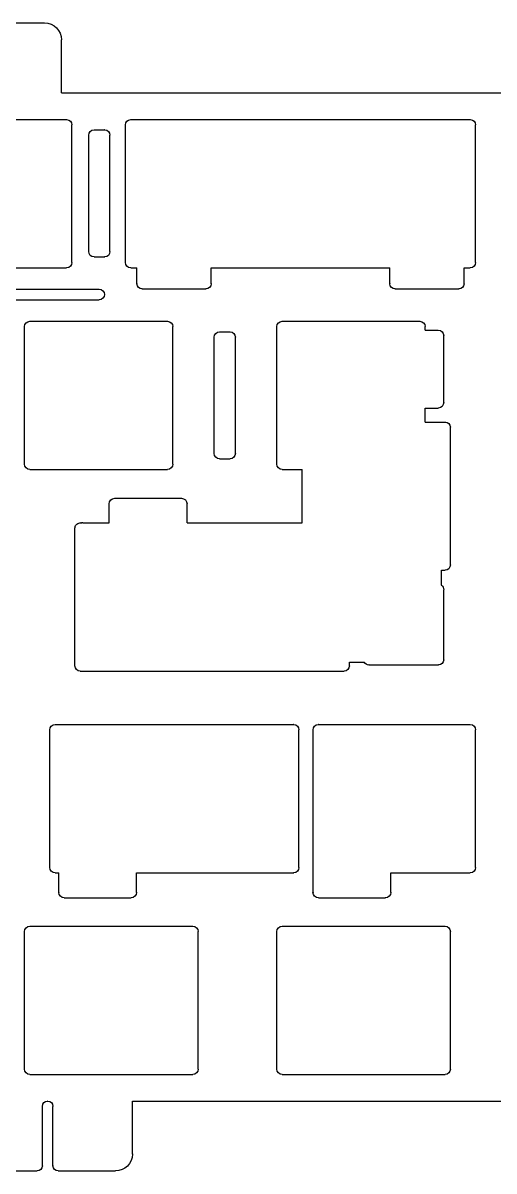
# Model space of a CAD drawing. Header units: millimetres. Extents: x 16 to 363, y 26 to 135.
# Drawn here: x 256.1 to 300.6, y 26.3 to 134.7 of the extents above; entities that cross this region are included whole.
import ezdxf

# ---------------------------------------------------------------- set-up
doc = ezdxf.new("R2010")
doc.units = ezdxf.units.MM
doc.layers.add('Mechanical1', color=6, linetype='Continuous', true_color=0xff00ff)

msp = doc.modelspace()

# ---------------------------------------------------------------- linework, layer by layer
at = {"layer": 'Mechanical1'}
for points in [[(252.74, 134.74), (258.14, 134.74)], [(259.74, 128.14), (259.74, 133.14)], [(259.74, 128.14), (317.73, 128.14)], [(247.22, 125.61), (260.22, 125.61)], [(260.72, 112.11), (260.72, 125.11)], [(265.77, 112.11), (265.77, 125.11)], [(266.27, 125.61), (279.27, 125.61)], [(279.27, 125.61), (285.32, 125.61)], [(285.32, 125.61), (298.32, 125.61)], [(298.82, 112.11), (298.82, 125.11)], [(262.31, 113.14), (262.31, 124.14)], [(262.81, 124.64), (263.81, 124.64)], [(264.31, 113.14), (264.31, 124.14)], [(262.81, 112.64), (263.81, 112.64)], [(247.22, 111.61), (260.22, 111.61)], [(266.27, 111.61), (266.86, 111.61)], [(266.86, 110.11), (266.86, 111.61)], [(273.86, 111.61), (279.27, 111.61)], [(273.86, 110.11), (273.86, 111.61)], [(279.27, 111.61), (285.32, 111.61)], [(285.32, 111.61), (290.73, 111.61)], [(290.73, 110.11), (290.73, 111.61)], [(297.73, 111.61), (298.32, 111.61)], [(297.73, 110.11), (297.73, 111.61)], [(35.14, 109.59), (263.29, 109.59)], [(267.36, 109.61), (273.36, 109.61)], [(291.23, 109.61), (297.23, 109.61)], [(35.14, 108.59), (263.29, 108.59)], [(256.74, 106.56), (269.74, 106.56)], [(280.56, 106.56), (293.56, 106.56)], [(256.24, 93.06), (256.24, 106.06)], [(270.24, 93.06), (270.24, 106.06)], [(274.65, 105.56), (275.65, 105.56)], [(280.06, 93.06), (280.06, 106.06)], [(294.06, 105.71), (294.06, 106.06)], [(294.06, 105.71), (295.29, 105.71)], [(274.15, 94.06), (274.15, 105.06)], [(276.15, 94.06), (276.15, 105.06)], [(295.81, 98.89), (295.81, 105.19)], [(294.06, 98.36), (295.29, 98.36)], [(294.06, 97.04), (294.06, 98.36)], [(294.06, 97.04), (295.94, 97.04)], [(296.44, 83.54), (296.44, 96.54)], [(274.65, 93.56), (275.65, 93.56)], [(256.74, 92.56), (269.74, 92.56)], [(280.56, 92.56), (282.44, 92.56)], [(282.44, 87.51), (282.44, 92.56)], [(264.24, 87.51), (264.24, 89.31)], [(264.76, 89.84), (271.06, 89.84)], [(271.59, 87.51), (271.59, 89.31)], [(261.01, 74.01), (261.01, 87.01)], [(261.58, 87.51), (261.62, 87.51)], [(261.62, 87.51), (261.65, 87.51)], [(261.75, 87.51), (261.8, 87.51)], [(261.8, 87.51), (261.84, 87.51)], [(261.84, 87.51), (261.89, 87.51)], [(261.89, 87.51), (261.99, 87.51)], [(261.99, 87.51), (262.04, 87.51)], [(262.04, 87.51), (262.08, 87.51)], [(262.08, 87.51), (262.13, 87.51)], [(262.13, 87.51), (262.23, 87.51)], [(262.23, 87.51), (262.28, 87.51)], [(262.28, 87.51), (262.33, 87.51)], [(262.33, 87.51), (262.38, 87.51)], [(262.38, 87.51), (262.47, 87.51)], [(262.47, 87.51), (262.51, 87.51)], [(262.51, 87.51), (262.55, 87.51)], [(262.55, 87.51), (262.6, 87.51)], [(262.6, 87.51), (262.69, 87.51)], [(262.69, 87.51), (262.74, 87.51)], [(262.74, 87.51), (262.78, 87.51)], [(262.78, 87.51), (262.83, 87.51)], [(262.83, 87.51), (263.03, 87.51)], [(263.03, 87.51), (263.12, 87.51)], [(263.12, 87.51), (263.22, 87.51)], [(263.22, 87.51), (263.32, 87.51)], [(263.32, 87.51), (263.49, 87.51)], [(263.49, 87.51), (263.58, 87.51)], [(263.58, 87.51), (263.67, 87.51)], [(263.67, 87.51), (263.76, 87.51)], [(263.76, 87.51), (263.95, 87.51)], [(263.95, 87.51), (264.05, 87.51)], [(264.05, 87.51), (264.14, 87.51)], [(264.14, 87.51), (264.24, 87.51)], [(271.59, 87.51), (276.5, 87.51)], [(276.5, 87.51), (278.67, 87.51)], [(278.67, 87.51), (280.65, 87.51)], [(280.65, 87.51), (282.44, 87.51)], [(295.59, 83.04), (295.94, 83.04)], [(295.59, 81.62), (295.59, 83.04)], [(295.81, 74.59), (295.81, 81.19)], [(286.91, 74.36), (288.3, 74.36)], [(286.91, 74.01), (286.91, 74.36)], [(288.76, 74.09), (295.31, 74.09)], [(261.51, 73.51), (274.33, 73.51)], [(274.33, 73.51), (279.31, 73.51)], [(279.31, 73.51), (286.41, 73.51)], [(259.13, 68.46), (281.65, 68.46)], [(283.98, 68.46), (298.32, 68.46)], [(258.63, 54.96), (258.63, 67.96)], [(282.15, 54.96), (282.15, 67.96)], [(283.48, 52.61), (283.48, 67.96)], [(298.82, 54.96), (298.82, 67.96)], [(259.13, 54.46), (259.48, 54.46)], [(259.48, 52.61), (259.48, 54.46)], [(266.83, 52.61), (266.83, 54.46)], [(266.83, 54.46), (281.65, 54.46)], [(290.83, 52.61), (290.83, 54.46)], [(290.83, 54.46), (298.32, 54.46)], [(260, 52.09), (266.3, 52.09)], [(284, 52.09), (290.3, 52.09)], [(256.25, 35.91), (256.25, 48.91)], [(256.75, 49.41), (272.13, 49.41)], [(272.63, 35.91), (272.63, 48.91)], [(280.06, 35.91), (280.06, 48.91)], [(280.56, 49.41), (295.94, 49.41)], [(296.44, 35.91), (296.44, 48.91)], [(256.75, 35.41), (272.13, 35.41)], [(280.56, 35.41), (295.94, 35.41)], [(266.43, 27.89), (266.43, 32.89)], [(266.43, 32.89), (308.52, 32.89)], [(257.93, 26.79), (257.93, 32.39)], [(258.93, 26.79), (258.93, 32.39)], [(247.68, 26.29), (257.43, 26.29)], [(259.43, 26.29), (264.83, 26.29)]]:
    msp.add_lwpolyline(points, dxfattribs=at)
for centre, radius, start, end in [((258.14, 134.74), 0.00317, 180, 0), ((258.14, 134.74), 0.00317, 0, 180), ((259.74, 133.14), 0.00317, 180, 0), ((259.74, 133.14), 0.00317, 0, 180), ((260.22, 125.61), 0.00317, 180, 0), ((260.22, 125.61), 0.00317, 0, 180), ((260.72, 125.11), 0.00318, 180, 0), ((260.72, 125.11), 0.00318, 0, 180), ((265.77, 125.11), 0.00317, 180, 0), ((265.77, 125.11), 0.00317, 0, 180), ((266.27, 125.61), 0.00317, 180, 0), ((266.27, 125.61), 0.00317, 0, 180), ((298.32, 125.61), 0.00317, 180, 0), ((298.32, 125.61), 0.00317, 0, 180), ((298.82, 125.11), 0.00317, 180, 0), ((298.82, 125.11), 0.00317, 0, 180), ((262.31, 124.14), 0.00317, 180, 0), ((262.31, 124.14), 0.00317, 0, 180), ((262.81, 124.64), 0.00317, 180, 0), ((262.81, 124.64), 0.00317, 0, 180), ((263.81, 124.64), 0.00318, 180, 0), ((263.81, 124.64), 0.00318, 0, 180), ((264.31, 124.14), 0.00317, 180, 0), ((264.31, 124.14), 0.00317, 0, 180), ((262.31, 113.14), 0.00317, 180, 0), ((262.31, 113.14), 0.00317, 0, 180), ((264.31, 113.14), 0.00317, 180, 0), ((264.31, 113.14), 0.00317, 0, 180), ((260.72, 112.11), 0.00318, 180, 0), ((260.72, 112.11), 0.00318, 0, 180), ((262.81, 112.64), 0.00317, 180, 0), ((262.81, 112.64), 0.00317, 0, 180), ((263.81, 112.64), 0.00318, 180, 0), ((263.81, 112.64), 0.00318, 0, 180), ((265.77, 112.11), 0.00317, 180, 0), ((265.77, 112.11), 0.00317, 0, 180), ((298.82, 112.11), 0.00317, 180, 0), ((298.82, 112.11), 0.00317, 0, 180), ((260.22, 111.61), 0.00317, 180, 0), ((260.22, 111.61), 0.00317, 0, 180), ((266.27, 111.61), 0.00317, 180, 0), ((266.27, 111.61), 0.00317, 0, 180), ((298.32, 111.61), 0.00317, 180, 0), ((298.32, 111.61), 0.00317, 0, 180), ((263.29, 109.59), 0.00317, 180, 0), ((263.29, 109.59), 0.00317, 0, 180), ((266.86, 110.11), 0.00318, 180, 0), ((266.86, 110.11), 0.00318, 0, 180), ((267.36, 109.61), 0.00317, 180, 0), ((267.36, 109.61), 0.00317, 0, 180), ((273.36, 109.61), 0.00317, 180, 0), ((273.36, 109.61), 0.00317, 0, 180), ((273.86, 110.11), 0.00317, 180, 0), ((273.86, 110.11), 0.00317, 0, 180), ((290.73, 110.11), 0.00317, 180, 0), ((290.73, 110.11), 0.00317, 0, 180), ((291.23, 109.61), 0.00317, 180, 0), ((291.23, 109.61), 0.00317, 0, 180), ((297.23, 109.61), 0.00317, 180, 0), ((297.23, 109.61), 0.00317, 0, 180), ((297.73, 110.11), 0.00318, 180, 0), ((297.73, 110.11), 0.00318, 0, 180), ((263.29, 108.59), 0.00317, 180, 0), ((263.29, 108.59), 0.00317, 0, 180), ((263.79, 109.09), 0.00318, 180, 0), ((263.79, 109.09), 0.00318, 0, 180), ((263.79, 109.09), 0.00318, 180, 0), ((263.79, 109.09), 0.00318, 0, 180), ((256.74, 106.56), 0.00317, 180, 0), ((256.74, 106.56), 0.00317, 0, 180), ((269.74, 106.56), 0.00317, 180, 0), ((269.74, 106.56), 0.00317, 0, 180), ((280.56, 106.56), 0.00317, 180, 0), ((280.56, 106.56), 0.00317, 0, 180), ((293.56, 106.56), 0.00318, 180, 0), ((293.56, 106.56), 0.00318, 0, 180), ((256.24, 106.06), 0.00318, 180, 0), ((256.24, 106.06), 0.00318, 0, 180), ((270.24, 106.06), 0.00318, 180, 0), ((270.24, 106.06), 0.00318, 0, 180), ((274.65, 105.56), 0.00317, 180, 0), ((274.65, 105.56), 0.00317, 0, 180), ((275.65, 105.56), 0.00317, 180, 0), ((275.65, 105.56), 0.00317, 0, 180), ((280.06, 106.06), 0.00317, 180, 0), ((280.06, 106.06), 0.00317, 0, 180), ((294.06, 106.06), 0.00317, 180, 0), ((294.06, 106.06), 0.00317, 0, 180), ((295.29, 105.71), 0.00318, 180, 0), ((295.29, 105.71), 0.00318, 0, 180), ((274.15, 105.06), 0.00317, 180, 0), ((274.15, 105.06), 0.00317, 0, 180), ((276.15, 105.06), 0.00318, 180, 0), ((276.15, 105.06), 0.00318, 0, 180), ((295.81, 105.19), 0.00318, 180, 0), ((295.81, 105.19), 0.00318, 0, 180), ((295.81, 98.89), 0.00318, 180, 0), ((295.81, 98.89), 0.00318, 0, 180), ((295.29, 98.36), 0.00318, 180, 0), ((295.29, 98.36), 0.00318, 0, 180), ((295.94, 97.04), 0.00317, 180, 0), ((295.94, 97.04), 0.00317, 0, 180), ((296.44, 96.54), 0.00317, 180, 0), ((296.44, 96.54), 0.00317, 0, 180), ((274.15, 94.06), 0.00317, 180, 0), ((274.15, 94.06), 0.00317, 0, 180), ((274.65, 93.56), 0.00317, 180, 0), ((274.65, 93.56), 0.00317, 0, 180), ((275.65, 93.56), 0.00317, 180, 0), ((275.65, 93.56), 0.00317, 0, 180), ((276.15, 94.06), 0.00318, 180, 0), ((276.15, 94.06), 0.00318, 0, 180), ((256.24, 93.06), 0.00318, 180, 0), ((256.24, 93.06), 0.00318, 0, 180), ((256.74, 92.56), 0.00317, 180, 0), ((256.74, 92.56), 0.00317, 0, 180), ((269.74, 92.56), 0.00317, 180, 0), ((269.74, 92.56), 0.00317, 0, 180), ((270.24, 93.06), 0.00318, 180, 0), ((270.24, 93.06), 0.00318, 0, 180), ((280.06, 93.06), 0.00317, 180, 0), ((280.06, 93.06), 0.00317, 0, 180), ((280.56, 92.56), 0.00317, 180, 0), ((280.56, 92.56), 0.00317, 0, 180), ((264.24, 89.31), 0.00317, 180, 0), ((264.24, 89.31), 0.00317, 0, 180), ((264.76, 89.84), 0.00317, 180, 0), ((264.76, 89.84), 0.00317, 0, 180), ((271.06, 89.84), 0.00317, 180, 0), ((271.06, 89.84), 0.00317, 0, 180), ((271.59, 89.31), 0.00317, 180, 0), ((271.59, 89.31), 0.00317, 0, 180), ((261.01, 87.01), 0.00317, 180, 0), ((261.01, 87.01), 0.00317, 0, 180), ((261.12, 87.33), 0.00317, 0, 180), ((261.12, 87.33), 0.00317, 0, 180), ((261.12, 87.33), 0.00317, 180, 0), ((261.12, 87.33), 0.00317, 180, 0), ((261.27, 87.45), 0.00317, 0, 180), ((261.27, 87.45), 0.00317, 0, 180), ((261.27, 87.45), 0.00317, 180, 0), ((261.27, 87.45), 0.00317, 180, 0), ((261.46, 87.51), 0.00317, 180, 0), ((261.46, 87.51), 0.00317, 0, 180), ((261.46, 87.51), 0.00317, 180, 0), ((261.46, 87.51), 0.00317, 0, 180), ((261.54, 87.51), 0.00317, 0, 180), ((261.54, 87.51), 0.00317, 0, 180), ((261.54, 87.51), 0.00317, 180, 0), ((261.54, 87.51), 0.00317, 180, 0), ((261.58, 87.51), 0.00317, 0, 180), ((261.58, 87.51), 0.00317, 180, 0), ((261.65, 87.51), 0.00317, 180, 0), ((261.65, 87.51), 0.00317, 0, 180), ((261.75, 87.51), 0.00317, 180, 0), ((261.75, 87.51), 0.00317, 0, 180), ((296.44, 83.54), 0.00317, 180, 0), ((296.44, 83.54), 0.00317, 0, 180), ((295.94, 83.04), 0.00317, 180, 0), ((295.94, 83.04), 0.00317, 0, 180), ((295.59, 81.62), 0.00318, 180, 0), ((295.59, 81.62), 0.00318, 0, 180), ((295.81, 81.19), 0.00318, 180, 0), ((295.81, 81.19), 0.00318, 0, 180), ((261.01, 74.01), 0.00317, 180, 0), ((261.01, 74.01), 0.00317, 0, 180), ((286.91, 74.01), 0.00317, 180, 0), ((286.91, 74.01), 0.00317, 0, 180), ((288.3, 74.36), 0.00318, 180, 0), ((288.3, 74.36), 0.00318, 0, 180), ((288.76, 74.09), 0.00317, 180, 0), ((288.76, 74.09), 0.00317, 0, 180), ((295.31, 74.09), 0.00317, 180, 0), ((295.31, 74.09), 0.00317, 0, 180), ((295.81, 74.59), 0.00317, 180, 0), ((295.81, 74.59), 0.00317, 0, 180), ((261.51, 73.51), 0.00318, 180, 0), ((261.51, 73.51), 0.00318, 0, 180), ((286.41, 73.51), 0.00318, 180, 0), ((286.41, 73.51), 0.00318, 0, 180), ((259.13, 68.46), 0.00317, 180, 0), ((259.13, 68.46), 0.00317, 0, 180), ((281.65, 68.46), 0.00317, 180, 0), ((281.65, 68.46), 0.00317, 0, 180), ((283.98, 68.46), 0.00317, 180, 0), ((283.98, 68.46), 0.00317, 0, 180), ((298.32, 68.46), 0.00317, 180, 0), ((298.32, 68.46), 0.00317, 0, 180), ((258.63, 67.96), 0.00317, 180, 0), ((258.63, 67.96), 0.00317, 0, 180), ((282.15, 67.96), 0.00317, 180, 0), ((282.15, 67.96), 0.00317, 0, 180), ((283.48, 67.96), 0.00317, 180, 0), ((283.48, 67.96), 0.00317, 0, 180), ((298.82, 67.96), 0.00317, 180, 0), ((298.82, 67.96), 0.00317, 0, 180), ((258.63, 54.96), 0.00317, 180, 0), ((258.63, 54.96), 0.00317, 0, 180), ((259.13, 54.46), 0.00317, 180, 0), ((259.13, 54.46), 0.00317, 0, 180), ((281.65, 54.46), 0.00317, 180, 0), ((281.65, 54.46), 0.00317, 0, 180), ((282.15, 54.96), 0.00317, 180, 0), ((282.15, 54.96), 0.00317, 0, 180), ((298.32, 54.46), 0.00317, 180, 0), ((298.32, 54.46), 0.00317, 0, 180), ((298.82, 54.96), 0.00317, 180, 0), ((298.82, 54.96), 0.00317, 0, 180), ((259.48, 52.61), 0.00317, 180, 0), ((259.48, 52.61), 0.00317, 0, 180), ((260, 52.09), 0.00317, 180, 0), ((260, 52.09), 0.00317, 0, 180), ((266.3, 52.09), 0.00317, 180, 0), ((266.3, 52.09), 0.00317, 0, 180), ((266.83, 52.61), 0.00317, 180, 0), ((266.83, 52.61), 0.00317, 0, 180), ((283.48, 52.61), 0.00317, 180, 0), ((283.48, 52.61), 0.00317, 0, 180), ((284, 52.09), 0.00317, 180, 0), ((284, 52.09), 0.00317, 0, 180), ((290.3, 52.09), 0.00317, 180, 0), ((290.3, 52.09), 0.00317, 0, 180), ((290.83, 52.61), 0.00317, 180, 0), ((290.83, 52.61), 0.00317, 0, 180), ((256.25, 48.91), 0.00317, 180, 0), ((256.25, 48.91), 0.00317, 0, 180), ((256.75, 49.41), 0.00317, 180, 0), ((256.75, 49.41), 0.00317, 0, 180), ((272.13, 49.41), 0.00318, 180, 0), ((272.13, 49.41), 0.00318, 0, 180), ((272.63, 48.91), 0.00317, 180, 0), ((272.63, 48.91), 0.00317, 0, 180), ((280.06, 48.91), 0.00317, 180, 0), ((280.06, 48.91), 0.00317, 0, 180), ((280.56, 49.41), 0.00318, 180, 0), ((280.56, 49.41), 0.00318, 0, 180), ((295.94, 49.41), 0.00317, 180, 0), ((295.94, 49.41), 0.00317, 0, 180), ((296.44, 48.91), 0.00318, 180, 0), ((296.44, 48.91), 0.00318, 0, 180), ((256.25, 35.91), 0.00317, 180, 0), ((256.25, 35.91), 0.00317, 0, 180), ((272.63, 35.91), 0.00317, 180, 0), ((272.63, 35.91), 0.00317, 0, 180), ((280.06, 35.91), 0.00317, 180, 0), ((280.06, 35.91), 0.00317, 0, 180), ((296.44, 35.91), 0.00318, 180, 0), ((296.44, 35.91), 0.00318, 0, 180), ((256.75, 35.41), 0.00317, 180, 0), ((256.75, 35.41), 0.00317, 0, 180), ((272.13, 35.41), 0.00318, 180, 0), ((272.13, 35.41), 0.00318, 0, 180), ((280.56, 35.41), 0.00318, 180, 0), ((280.56, 35.41), 0.00318, 0, 180), ((295.94, 35.41), 0.00317, 180, 0), ((295.94, 35.41), 0.00317, 0, 180), ((258.43, 32.89), 0.00317, 180, 0), ((258.43, 32.89), 0.00317, 0, 180), ((258.43, 32.89), 0.00317, 180, 0), ((258.43, 32.89), 0.00317, 0, 180), ((257.93, 32.39), 0.00318, 180, 0), ((257.93, 32.39), 0.00318, 0, 180), ((258.93, 32.39), 0.00317, 180, 0), ((258.93, 32.39), 0.00317, 0, 180), ((266.43, 27.89), 0.00317, 180, 0), ((266.43, 27.89), 0.00317, 0, 180), ((257.43, 26.29), 0.00317, 180, 0), ((257.43, 26.29), 0.00317, 0, 180), ((257.93, 26.79), 0.00317, 180, 0), ((257.93, 26.79), 0.00317, 0, 180), ((258.93, 26.79), 0.00317, 180, 0), ((258.93, 26.79), 0.00317, 0, 180), ((259.43, 26.29), 0.00317, 180, 0), ((259.43, 26.29), 0.00317, 0, 180), ((264.83, 26.29), 0.00317, 180, 0), ((264.83, 26.29), 0.00317, 0, 180)]:
    msp.add_arc(centre, radius, start, end, dxfattribs=at)
at = {"layer": 'Mechanical1', "extrusion": (0, 0, -1)}
for centre, radius, start, end in [((-258.14, 133.14), 1.6, 90, 180), ((-260.22, 125.11), 0.5, 90, 180), ((-266.27, 125.11), 0.5, 360, 90), ((-298.32, 125.11), 0.5, 90, 180), ((-262.81, 124.14), 0.5, 360, 90), ((-263.81, 124.14), 0.5, 90, 180), ((-262.81, 113.14), 0.5, 270, 0), ((-263.81, 113.14), 0.5, 180, 270), ((-260.22, 112.11), 0.5, 180, 270), ((-266.27, 112.11), 0.5, 270, 0), ((-298.32, 112.11), 0.5, 180, 270), ((-263.29, 109.09), 0.5, 90, 180), ((-267.36, 110.11), 0.5, 270, 0), ((-273.36, 110.11), 0.5, 180, 270), ((-291.23, 110.11), 0.5, 270, 0), ((-297.23, 110.11), 0.5, 180, 270), ((-263.29, 109.09), 0.5, 180, 270), ((-256.74, 106.06), 0.5, 360, 90), ((-269.74, 106.06), 0.5, 90, 180), ((-280.56, 106.06), 0.5, 360, 90), ((-293.56, 106.06), 0.5, 90, 180), ((-274.65, 105.06), 0.5, 360, 90), ((-275.65, 105.06), 0.5, 90, 180), ((-295.29, 105.19), 0.525, 90, 180), ((-295.29, 98.89), 0.525, 180, 270), ((-295.94, 96.54), 0.5, 90, 180), ((-274.65, 94.06), 0.5, 270, 360), ((-275.65, 94.06), 0.5, 180, 270), ((-256.74, 93.06), 0.5, 270, 0), ((-269.74, 93.06), 0.5, 180, 270), ((-280.56, 93.06), 0.5, 270, 0), ((-264.76, 89.31), 0.525, 360, 90), ((-271.06, 89.31), 0.525, 90, 180), ((-261.52, 87.01), 0.516, 0.5832, 39.4415), ((-261.49, 87.02), 0.482, 39.8165, 62.7589), ((-261.52, 86.98), 0.535, 63.1253, 83.863), ((-261.54, 86.75), 0.766, 83.8778, 89.7139), ((-261.55, 86.02), 1.49, 89.4731, 90.9805), ((-261.72, 91.34), 3.83, 269.6146, 271.0441), ((-295.94, 83.54), 0.5, 180, 270), ((-295.29, 81.19), 0.525, 124.7117, 180), ((-261.51, 74.01), 0.5, 270, 360), ((-286.41, 74.01), 0.5, 180, 270), ((-288.76, 74.61), 0.525, 269.9999, 331.5295), ((-295.31, 74.59), 0.5, 180, 270), ((-259.13, 67.96), 0.5, 0, 90), ((-281.65, 67.96), 0.5, 90, 180), ((-283.98, 67.96), 0.5, 0, 90), ((-298.32, 67.96), 0.5, 90, 180), ((-259.13, 54.96), 0.5, 270, 0), ((-281.65, 54.96), 0.5, 180, 270), ((-298.32, 54.96), 0.5, 180, 270), ((-260, 52.61), 0.525, 270, 0), ((-266.3, 52.61), 0.525, 180, 270), ((-284, 52.61), 0.525, 270, 360), ((-290.3, 52.61), 0.525, 180, 270), ((-256.75, 48.91), 0.5, 360, 90), ((-272.13, 48.91), 0.5, 90, 180), ((-280.56, 48.91), 0.5, 0, 90), ((-295.94, 48.91), 0.5, 90, 180), ((-256.75, 35.91), 0.5, 270, 0), ((-272.13, 35.91), 0.5, 180, 270), ((-280.56, 35.91), 0.5, 270, 360), ((-295.94, 35.91), 0.5, 180, 270), ((-258.43, 32.39), 0.5, 0, 90), ((-258.43, 32.39), 0.5, 90, 180), ((-264.83, 27.89), 1.6, 180, 270), ((-257.43, 26.79), 0.5, 180, 270), ((-259.43, 26.79), 0.5, 270, 360)]:
    msp.add_arc(centre, radius, start, end, dxfattribs=at)

doc.saveas('drawing.dxf')
